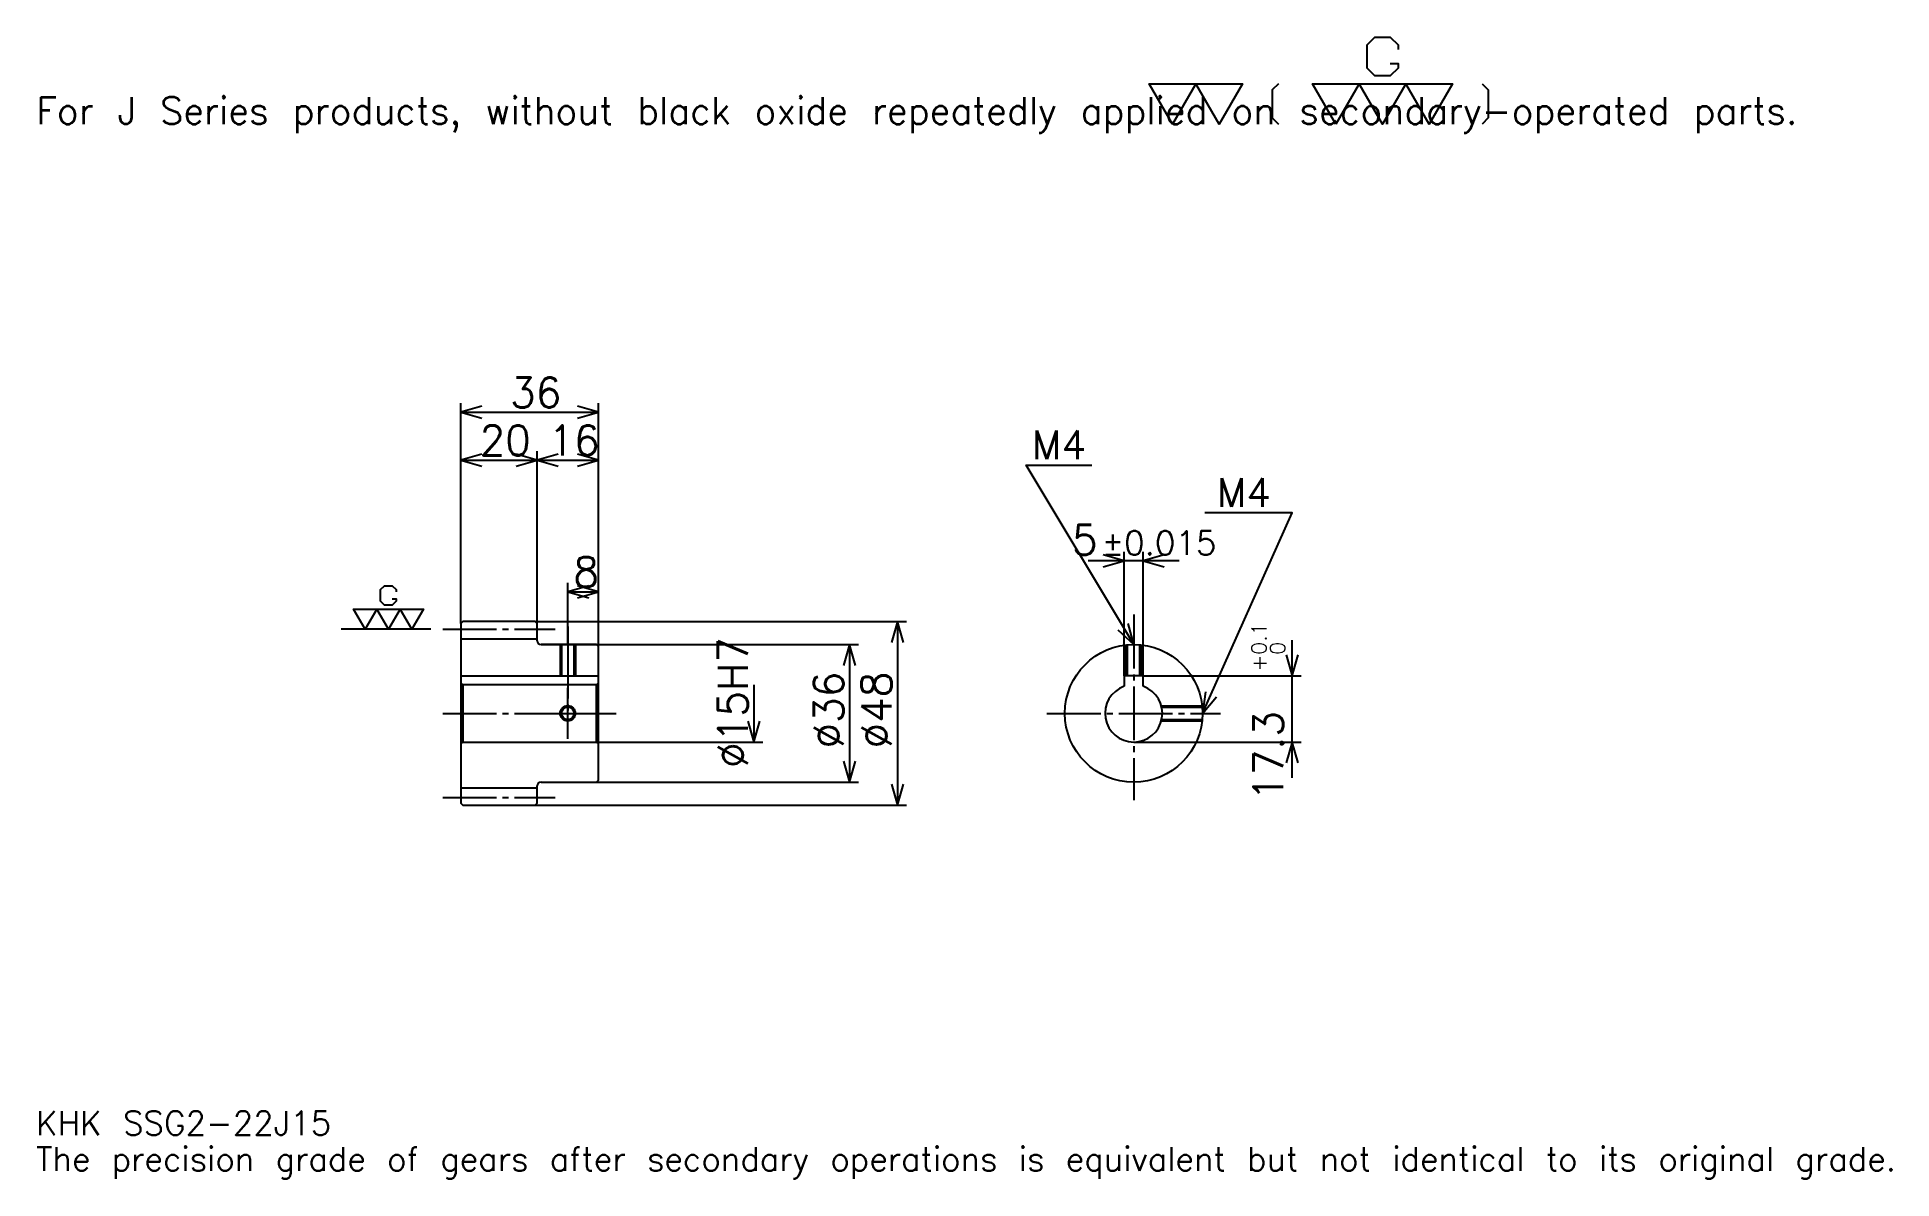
# Model space of a CAD drawing. Extents: x 16 to 501, y 6 to 305.
import ezdxf

# ---------------------------------------------------------------- set-up
doc = ezdxf.new("R2010")
doc.units = 0
doc.linetypes.add('DASHDOT', pattern=[18.782608, 14.086957, -1.565217, 1.565217, -1.565217])
doc.layers.get('0').update_dxf_attribs({"linetype": 'CONTINUOUS'})
doc.layers.add('DASHDOT', color=6, linetype='DASHDOT')
doc.styles.add('KANJI', font='TXT', dxfattribs={"bigfont": 'BIGFONT'})

msp = doc.modelspace()

# ---------------------------------------------------------------- linework, layer by layer
at = {"color": 5}
for p, q in [((126.782608, 151.565216), (126.782608, 208.695648)), ((126.782608, 206.347809), (162.782608, 206.347809)), ((162.782608, 151.565216), (162.782608, 208.695648)), ((146.782608, 151.565216), (146.782608, 196.173889)), ((126.782608, 193.82608), (146.782608, 193.82608)), ((146.782608, 193.82608), (162.782608, 193.82608)), ((314.760864, 167.478256), (290.978271, 167.478256)), ((300.369568, 137.365204), (300.369568, 169.82608)), ((305.369568, 137.365204), (305.369568, 169.82608)), ((154.782608, 151.565216), (154.782608, 161.73912)), ((154.782608, 159.391296), (162.782608, 159.391296)), ((126.782608, 151.065216), (126.782608, 151.565216)), ((146.282608, 151.565216), (162.782608, 151.565216)), ((146.782608, 151.065216), (146.782608, 151.565216)), ((154.782608, 145.565216), (154.782608, 151.565216)), ((154.782608, 145.565216), (154.782608, 151.565216)), ((162.782608, 151.565216), (243.391296, 151.565216)), ((162.782608, 145.065216), (162.782608, 151.565216)), ((241.043488, 151.565216), (241.043488, 103.565208)), ((344.347839, 110.673904), (344.347839, 146.756516)), ((147.782608, 145.565216), (162.782608, 145.565216)), ((162.782608, 145.565216), (230.869568, 145.565216)), ((228.521729, 145.565216), (228.521729, 109.565208)), ((305.369568, 137.365204), (346.695648, 137.365204)), ((203.478256, 135.065216), (203.478256, 120.065208)), ((162.782608, 120.065208), (205.82608, 120.065208)), ((302.869568, 120.065208), (346.695648, 120.065208)), ((147.782608, 109.565208), (162.782608, 109.565208)), ((162.782608, 109.565208), (230.869568, 109.565208)), ((146.282608, 103.565208), (162.782608, 103.565208)), ((162.782608, 103.565208), (243.391296, 103.565208))]:
    msp.add_line(p, q, dxfattribs=at)
at = {"color": 7}
msp.add_line((118.95652, 149.565216), (95.478256, 149.565216), dxfattribs=at)
at = {"color": 4}
for p, q in [((126.782608, 147.065216), (146.782608, 147.065216)), ((126.782608, 137.365204), (162.782608, 137.365204)), ((127.282608, 135.065216), (127.282608, 120.065208)), ((162.282608, 135.065216), (162.782608, 135.565216)), ((162.282608, 120.065208), (162.782608, 119.565208)), ((126.782608, 108.065208), (146.782608, 108.065208))]:
    msp.add_line(p, q, dxfattribs=at)
at = {"color": 7}
for points in [[(370.017395, 297.610443), (372.052185, 297.610443), (372.052185, 296.389557), (370.017395, 294.354797), (365.947845, 294.354797), (363.913055, 296.389557), (363.913055, 302.493927), (365.947845, 304.528687), (370.017395, 304.528687), (372.052185, 302.493927), (372.052185, 301.273041)], [(313.043488, 281.739136), (306.939148, 292.320007), (331.356537, 292.320007), (325.252197, 281.739136), (319.147827, 292.320007), (313.043488, 281.739136)], [(340.716522, 292.320007), (339.088715, 290.692169), (339.088715, 283.366974), (340.716522, 281.739136)], [(355.773926, 281.739136), (349.669586, 292.320007), (386.295654, 292.320007), (380.191315, 281.739136), (374.086975, 292.320007), (367.982605, 281.739136), (361.878265, 292.320007), (355.773926, 281.739136)], [(394.027832, 292.320007), (395.65567, 290.692169), (395.65567, 283.366974), (394.027832, 281.739136)], [(108.86087, 157.500854), (109.878265, 157.500854), (109.878265, 156.890427), (108.86087, 155.873032), (106.826088, 155.873032), (105.808693, 156.890427), (105.808693, 159.942596), (106.826088, 160.959991), (108.86087, 160.959991), (109.878265, 159.942596), (109.878265, 159.332169)], [(101.739128, 149.565216), (98.686958, 154.855652), (117, 154.855652), (113.947823, 149.565216), (110.895653, 154.855652), (107.843475, 149.565216), (104.791306, 154.855652), (101.739128, 149.565216)]]:
    msp.add_lwpolyline(points, dxfattribs=at)
at = {"color": 5}
for points in [[(132.260864, 207.913025), (126.782608, 206.347809), (132.260864, 204.782593)], [(157.304352, 204.782593), (162.782608, 206.347809), (157.304352, 207.913025)], [(132.260864, 195.391296), (126.782608, 193.82608), (132.260864, 192.260864)], [(141.304352, 192.260864), (146.782608, 193.82608), (141.304352, 195.391296)], [(152.260864, 195.391296), (146.782608, 193.82608), (152.260864, 192.260864)], [(157.304352, 192.260864), (162.782608, 193.82608), (157.304352, 195.391296)], [(302.869568, 145.565216), (274.695648, 192.521729), (291.913025, 192.521729)], [(320.869568, 127.565208), (344.347839, 180), (321.495667, 180)], [(294.891296, 165.91304), (300.369568, 167.478256), (294.891296, 169.043472)], [(310.847839, 169.043472), (305.369568, 167.478256), (310.847839, 165.91304)], [(160.260864, 160.956512), (154.782608, 159.391296), (160.260864, 157.82608)], [(157.304352, 157.82608), (162.782608, 159.391296), (157.304352, 160.956512)], [(242.608704, 146.086945), (241.043488, 151.565216), (239.478271, 146.086945)], [(298.708862, 149.457474), (302.869568, 145.565216), (301.393188, 151.068085)], [(230.086945, 140.086945), (228.521729, 145.565216), (226.956512, 140.086945)], [(342.782593, 142.843475), (344.347839, 137.365204), (345.913025, 142.843475)], [(321.67981, 133.204788), (320.869568, 127.565208), (324.536896, 131.925476)], [(201.91304, 125.543472), (203.478256, 120.065208), (205.043472, 125.543472)], [(345.913025, 114.586945), (344.347839, 120.065208), (342.782593, 114.586945)], [(226.956512, 115.043472), (228.521729, 109.565208), (230.086945, 115.043472)], [(239.478271, 109.043472), (241.043488, 103.565208), (242.608704, 109.043472)]]:
    msp.add_lwpolyline(points, dxfattribs=at)
at = {"color": 4}
for points in [[(146.782608, 146.565216), (146.782608, 151.065216), (146.282608, 151.565216), (127.282608, 151.565216), (126.782608, 151.065216), (126.782608, 119.565208)], [(147.782608, 109.565208), (162.282608, 109.565208), (162.782608, 110.065208), (162.782608, 145.065216), (162.282608, 145.565216), (147.782608, 145.565216)], [(152.782608, 145.565216), (152.782608, 137.365204)], [(153.162613, 145.565216), (153.162613, 137.365204)], [(156.402603, 145.565216), (156.402603, 137.365204)], [(156.782608, 145.565216), (156.782608, 137.365204)], [(300.869568, 137.365204), (300.869568, 145.453751)], [(301.249573, 137.365204), (301.249573, 145.492157)], [(304.489563, 137.365204), (304.489563, 145.492157)], [(304.869568, 137.365204), (304.869568, 145.453751)], [(305.369568, 134.636276), (305.369568, 137.365204), (300.369568, 137.365204), (300.369568, 134.636276)], [(126.782608, 119.565208), (127.282608, 120.065208), (162.282608, 120.065208), (162.282608, 135.065216), (127.282608, 135.065216), (126.782608, 135.565216)], [(310.097961, 129.565216), (320.758118, 129.565216)], [(310.192505, 129.185211), (320.796509, 129.185211)], [(310.097961, 125.565208), (320.758118, 125.565208)], [(310.192505, 125.945206), (320.796509, 125.945206)], [(126.782608, 119.565208), (126.782608, 104.065208), (127.282608, 103.565208), (146.282608, 103.565208), (146.782608, 104.065208), (146.782608, 108.565208)]]:
    msp.add_lwpolyline(points, dxfattribs=at)
for centre, radius in [((302.869568, 127.565208), 18), ((154.782608, 127.565208), 1.62)]:
    msp.add_circle(centre, radius, dxfattribs=at)
at = {"color": 7}
msp.add_circle((154.782608, 127.565208), 2, dxfattribs=at)
at = {"color": 4}
for centre, radius, start, end in [((147.782608, 146.565216), 1, 180, 270), ((302.869568, 127.565208), 7.5, 109.47122094, 70.52877906), ((147.782608, 108.565208), 1, 90, 180)]:
    msp.add_arc(centre, radius, start, end, dxfattribs=at)
at = {"layer": 'DASHDOT', "color": 7}
for p, q in [((302.869568, 153.391296), (302.869568, 104.869553)), ((122.08696, 149.565216), (151.478256, 149.565216)), ((154.782608, 145.565216), (154.782608, 127.565208)), ((122.08696, 127.565208), (167.478256, 127.565208)), ((280.17392, 127.565208), (325.565216, 127.565208)), ((122.08696, 105.565208), (151.478256, 105.565208))]:
    msp.add_line(p, q, dxfattribs=at)
for points in [[(154.782608, 150.260864), (154.782608, 132.669556)], [(154.782608, 120.869553), (154.782608, 134.260864)], [(148.08696, 127.565208), (161.478256, 127.565208)]]:
    msp.add_lwpolyline(points, dxfattribs=at)

# ---------------------------------------------------------------- texts
at = {"color": 7, "style": 'KANJI'}
for s, height, p in [('For J Series products, without black oxide repeatedly applied on secondary-operated parts.', 7.043478, (15.652174, 281.739136)), ('36', 7.826087, (139.695648, 207.599991)), ('20', 7.826087, (131.695648, 195.078247)), ('16', 7.826087, (149.695648, 195.078247)), ('M4', 7.513044, (276.260864, 194.086945)), ('M4', 7.513044, (324.626099, 181.565216)), ('5', 7.826087, (286.714966, 169.043472)), ('%%p0.015', 6.26087, (294.461853, 169.043472)), ('8', 7.826087, (156.239136, 160.643463)), ('KHK SSG2-22J15', 6.26087, (15.652174, 17.217392)), ('The precision grade of gears after secondary operations is equivalent but not identical to its original grade.', 6.26087, (15.652174, 7.826087))]:
    msp.add_text(s, height=height, dxfattribs=at).set_placement(p)
for s, height, p in [('%%c15H7', 7.826087, (201.91304, 113.2826)), ('0.1', 3.913043, (337.617371, 142.927246)), ('0', 3.913043, (342.469543, 142.927246)), ('+', 3.913043, (337.617371, 138.544632)), ('%%c36', 7.826087, (226.956512, 118.369553)), ('%%c48', 7.826087, (239.478271, 118.369553)), ('17.3', 7.826087, (342, 104.670227))]:
    msp.add_text(s, height=height, rotation=90, dxfattribs=at).set_placement(p)

doc.saveas('drawing.dxf')
